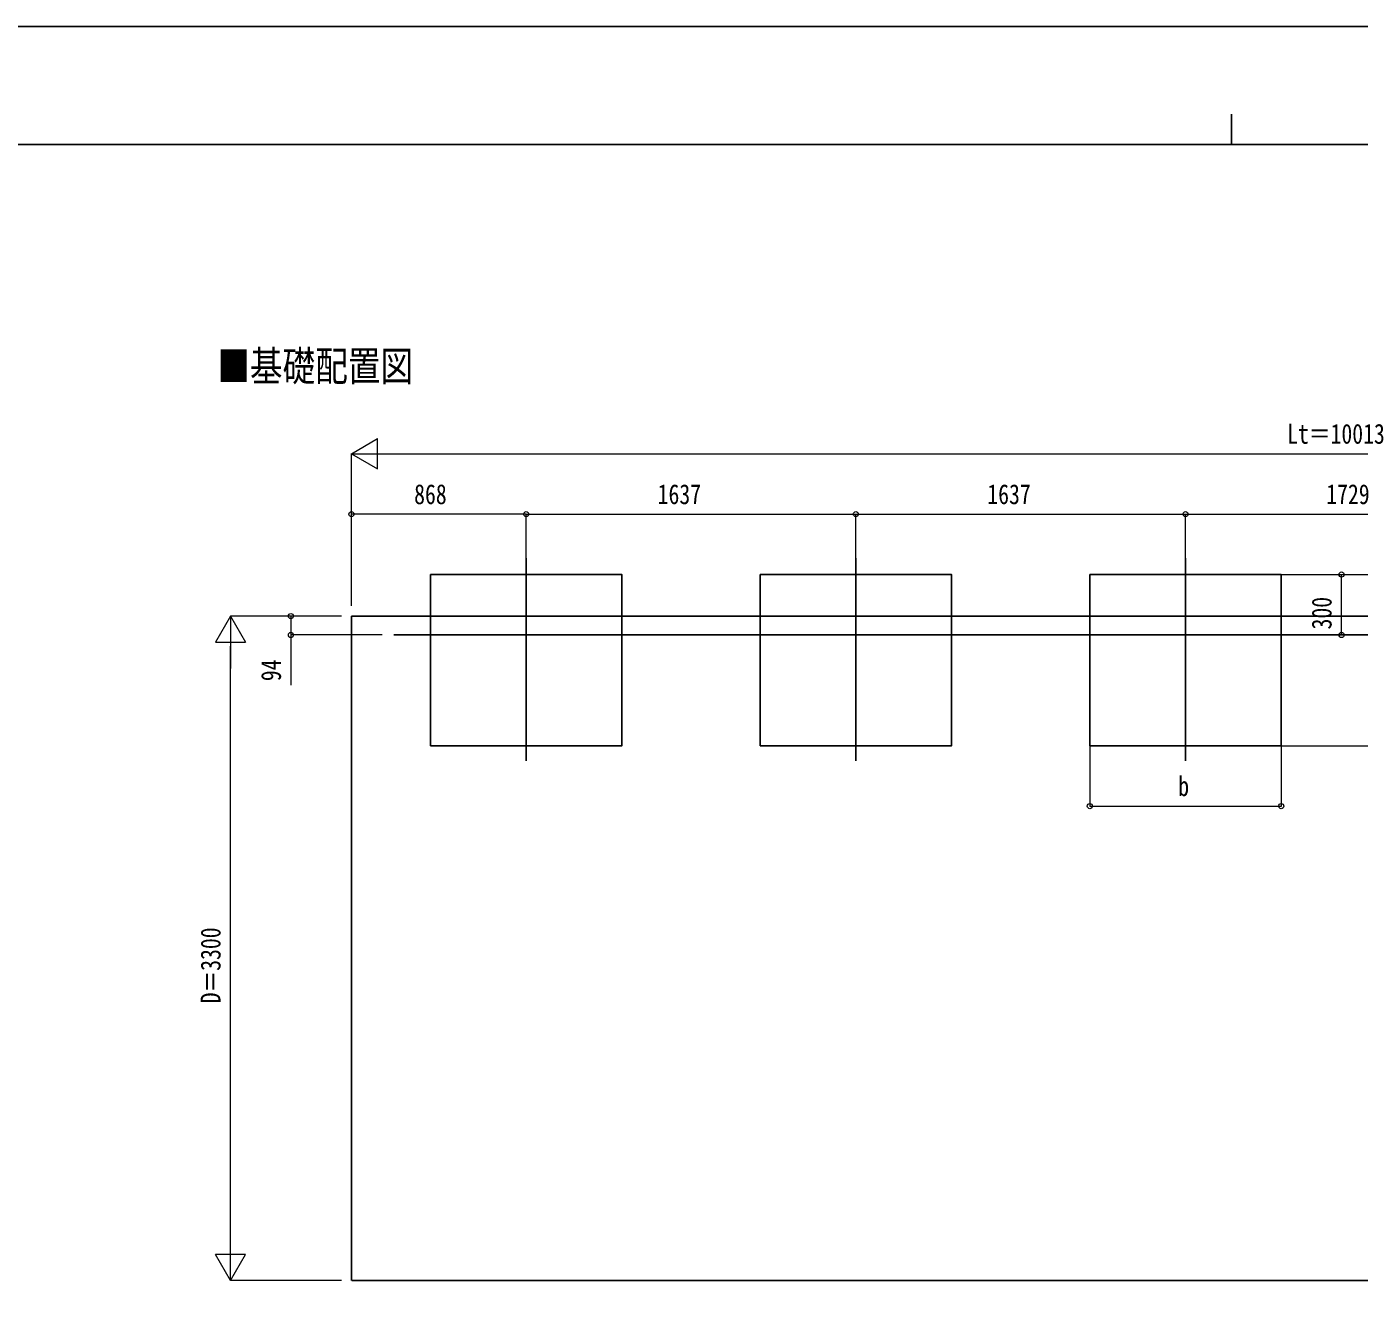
# Model space of a CAD drawing. Units: millimetres, scale not verified. Extents: x -12615 to 12615, y -8910 to 8910.
# Drawn here: x -5997 to 620, y 2600 to 8910 of the extents above; entities that cross this region are included whole.
import ezdxf
from ezdxf.enums import TextEntityAlignment as Align

# ---------------------------------------------------------------- set-up
doc = ezdxf.new("R2010")
doc.units = ezdxf.units.MM
doc.header["$LTSCALE"] = 50
for name, color, linetype in [('0-2_USER1', 3, 'Continuous'), ('0-4_YKK_12', 2, 'Continuous'), ('0-6_YKK_A1', 4, 'Continuous'), ('0-8_YKK_ZWAK', 7, 'Continuous')]:
    doc.layers.add(name, color=color, linetype=linetype)
doc.layers.add('0-7_YKK_D', color=6, linetype='Continuous', lineweight=18)
doc.styles.add('ＭＳ ゴシック', font='')
doc.styles.get('ＭＳ ゴシック').set_extended_font_data('MS Gothic')

msp = doc.modelspace()

# ---------------------------------------------------------------- linework, layer by layer
at = {"layer": '0-4_YKK_12'}
for p, q in [((-3516.86, 6270.26), (-3516.86, 5263.61)), ((-1879.86, 6270.26), (-1879.86, 5263.61)), ((-242.86, 6270.26), (-242.86, 5263.61)), ((-4173.87, 5889), (5285.34, 5889))]:
    msp.add_line(p, q, dxfattribs=at)
at = {"layer": '0-6_YKK_A1'}
for p, q in [((-4384.94, 5983), (5628.14, 5983)), ((-4384.94, 5983), (-4384.94, 2683)), ((5628.06, 2683), (-4383.2, 2683))]:
    msp.add_line(p, q, dxfattribs=at)
for points in [[(-3991.86, 5339), (-3041.86, 5339), (-3041.86, 6189), (-3991.86, 6189)], [(-2354.86, 5339), (-1404.86, 5339), (-1404.86, 6189), (-2354.86, 6189)], [(-717.86, 5339), (232.14, 5339), (232.14, 6189), (-717.86, 6189)]]:
    msp.add_lwpolyline(points, close=True, dxfattribs=at)
at = {"layer": '0-7_YKK_D', "color": 1}
for p, q in [((-4384.86, 6789), (-4254.95, 6864)), ((-4254.95, 6714), (-4254.95, 6864)), ((-4384.86, 6033), (-4384.86, 6790)), ((-4384.86, 6789), (-4254.95, 6714)), ((-4384.86, 6789), (-4125.05, 6789)), ((-4234.86, 6789), (5478.14, 6789)), ((-4384.86, 6033), (-4384.86, 6490)), ((-3516.86, 6489), (-4384.86, 6489)), ((-3516.86, 6263.72), (-3516.86, 6490)), ((-3516.86, 6263.72), (-3516.86, 6490)), ((-3516.86, 6489), (-1879.86, 6489)), ((-1879.86, 6271.26), (-1879.86, 6490)), ((-1879.86, 6263.72), (-1879.86, 6490)), ((-1879.86, 6489), (-242.86, 6489)), ((-242.86, 6271.26), (-242.86, 6490)), ((-242.86, 6263.72), (-242.86, 6490)), ((-242.86, 6489), (1486.14, 6489)), ((233.14, 6189), (833.14, 6189)), ((233.14, 6189), (533.14, 6189)), ((532.14, 5889), (532.14, 6189)), ((-4984.94, 5983), (-5059.94, 5853.1)), ((-4433.2, 5983), (-4985.94, 5983)), ((-4984.94, 5983), (-4909.94, 5853.1)), ((-4984.94, 5983), (-4984.94, 5723.19)), ((-4433.2, 5983), (-4685.94, 5983)), ((-5059.94, 5853.1), (-4909.94, 5853.1)), ((-4984.94, 2833), (-4984.94, 5833)), ((-4232.5, 5889), (-4685.94, 5889)), ((-717.86, 5338), (-717.86, 5038)), ((232.14, 5338), (232.14, 5038)), ((233.14, 5339), (833.14, 5339)), ((-717.86, 5039), (232.14, 5039)), ((-4984.94, 2683), (-4984.94, 2942.81)), ((-4984.94, 2683), (-5059.94, 2812.9)), ((-4909.94, 2812.9), (-5059.94, 2812.9)), ((-4984.94, 2683), (-4909.94, 2812.9)), ((-4433.2, 2683), (-4985.94, 2683))]:
    msp.add_line(p, q, dxfattribs=at)
msp.add_lwpolyline([(-4684.94, 5983), (-4684.94, 5889), (-4684.94, 5639.6)], dxfattribs=at)
for centre in [(-4384.86, 6489), (-3516.86, 6489), (-3516.86, 6489), (-1879.86, 6489), (-1879.86, 6489), (-242.86, 6489), (-242.86, 6489), (532.14, 6189), (-4684.94, 5983), (-4684.94, 5889), (532.14, 5889), (-717.86, 5039), (232.14, 5039)]:
    msp.add_circle(centre, 12.75, dxfattribs=at)
at = {"layer": '0-8_YKK_ZWAK'}
for p, q in [((-14.94, 8475), (-14.94, 8325)), ((11685.06, 8325), (-11714.94, 8325))]:
    msp.add_line(p, q, dxfattribs=at)
msp.add_lwpolyline([(-12615, -8910), (12615, -8910), (12615, 8910), (-12615, 8910)], close=True, dxfattribs=at)

# ---------------------------------------------------------------- texts
at = {"layer": '0-2_USER1', "style": 'ＭＳ ゴシック', "width": 0.8}
msp.add_text('■基礎配置図', height=148.5, dxfattribs=at).set_placement((-5050.6, 7105.5), align=Align.BOTTOM_LEFT)
at = {"layer": '0-7_YKK_D', "color": 1, "style": 'ＭＳ ゴシック', "width": 0.8}
for s, p in [('Lt＝10013', (261.64, 6809)), ('868', (-4073.26, 6509)), ('1637', (-2863.96, 6509)), ('1637', (-1226.96, 6509)), ('1729', (456.04, 6509)), ('b', (-278.86, 5059))]:
    msp.add_text(s, height=98.97, dxfattribs=at).set_placement(p, align=Align.BOTTOM_LEFT)
for s, p in [('300', (512.14, 5916.6)), ('94', (-4704.94, 5659.6)), ('D＝3300', (-5004.94, 4059.4))]:
    msp.add_text(s, height=98.97, rotation=90, dxfattribs=at).set_placement(p, align=Align.BOTTOM_LEFT)

doc.saveas('drawing.dxf')
